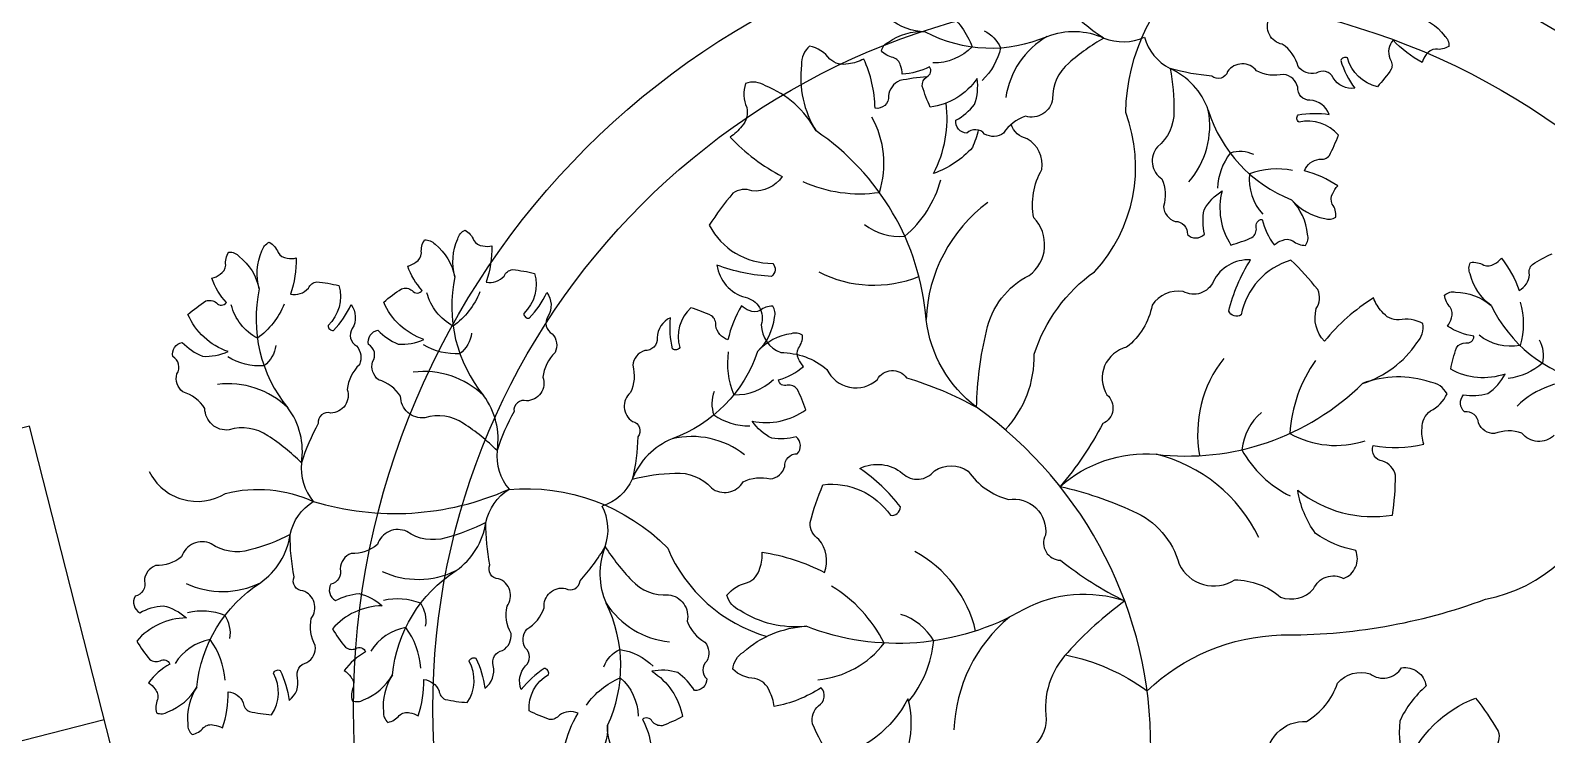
# Model space of a CAD drawing. Header units: millimetres. Extents: x 290.7 to 367.8, y 729.2 to 750.9.
# Drawn here: x 334.6621 to 335.1212, y 744.0601 to 744.2734 of the extents above; entities that cross this region are included whole.
import ezdxf

# ---------------------------------------------------------------- set-up
doc = ezdxf.new("R2010")
doc.units = ezdxf.units.MM
for name, color, linetype in [('LAYOUT', 4, 'Continuous'), ('VEGET', 64, 'Continuous'), ('VEGET-I', 62, 'Continuous')]:
    doc.layers.add(name, color=color, linetype=linetype)

# ---------------------------------------------------------------- blocks, each defined once
blk = doc.blocks.new('VEGET-06')
at = {"layer": 'VEGET'}
for points in [[(0.08381102286378628, 0.213150666835098, -0.1720458047186181), (0.09386730365916218, 0.2066219954400248, -0.2361518438993874), (0.09515524431894029, 0.2032857210300429, -0.174488138359288), (0.09101433360407096, 0.2024046575847276, 0.2548810045278096), (0.08807797377618787, 0.2007090734841288, 0.1018354407082642), (0.08674954123574263, 0.198196382328093, -0.08115707204633878), (0.0775975818906618, 0.2052690702864677, 0.2683901017028241), (0.07654864336761058, 0.1994265764378564, -0.2633611240475965), (0.07702982819524884, 0.196095483120633, -0.03433418913963283), (0.07265511354353205, 0.1905768754821402, -0.2816703646801006), (0.06323927725902223, 0.1996362331230568, 0.447648090788793), (0.06108120766838709, 0.1988489151263861, 0.08047336285184804), (0.06553319090836318, 0.190055523430857, -0.299054732626132), (0.05872266308807639, 0.1933948281256948, 0.4445358973400594), (0.05328682962898412, 0.1948415913662576, -0.3028472262875131), (0.04765349713609002, 0.1968947186149315, 0.1775881189196616), (0.04266013904933263, 0.2039861741859186, -0.5077713489282268), (0.03860533471876959, 0.212125544483694, 0.5541101838924969)], [(-0.02404575909647111, 0.2143580938234519, 0.05360560279891149), (-0.01360637215540184, 0.2058964474314511, 0.05303807838268959), (-0.02466338787243583, 0.1980092507284965, 0.2299676780149515), (-0.02978022309310724, 0.1867056040455388, -0.453009155801419), (-0.03837177072805886, 0.1812213814355896, 0.1775881189196565), (-0.04524616148478078, 0.1759331758021316, -0.3028472262875298), (-0.05123509256303205, 0.1756459981311744, 0.4445358973400413), (-0.05685532811865901, 0.1758791538055675, -0.4200628682774436), (-0.06034783724294979, 0.1799977899483629, 0.1027662192553072), (-0.05442105307255307, 0.1849416806814199, 0.1249756271620583), (-0.05362182407283367, 0.1931310802018888, -0.2129696122085104), (-0.06836995372403987, 0.1841233794471409, -0.03433418913963267), (-0.07090801610322295, 0.1906923518105286, -0.263361124047625), (-0.06945910355424623, 0.1937301756947933, 0.4961733732722903), (-0.06865001411835259, 0.1968374158727828, -0.105188829234163), (-0.07726292884264119, 0.1945021240057114, 0.1018354407082667), (-0.07778505306141792, 0.1972959987631597, 0.2548810045278109), (-0.08008524211898127, 0.199787252419549, -0.1744881383592944), (-0.0837775568805954, 0.2018585385041725, -0.2361518438993939), (-0.08155676070459439, 0.2046616764648252, -0.172045804718615), (-0.07001511671313576, 0.2079086423708238, -0.1720458047186181), (-0.08127888448652953, 0.2120171541655393, -0.2361518438993874)], [(-0.06946887493595622, 0.1937233102708005, 0.02359304653415248), (-0.0780270079049501, 0.1924889395072142, 0.2633611240475967), (-0.0815933728988032, 0.1876513159459607, -0.4961733732722993), (-0.08580727918115993, 0.1837631429333504, 0.1051888292341508), (-0.08937365072277892, 0.1992944649601593, -0.1018354407082692), (-0.0942137198386428, 0.1977667951167303, -0.2548810045278139), (-0.1000727522521103, 0.1992944649601629, 0.1744881383592873), (-0.1064412663143814, 0.2033682559900827, 0.2361518438993992), (-0.1089886745583959, 0.1975121810857754, 0.1720458047186156), (-0.1043948120071834, 0.1766006926680745, 0.1720458047186174), (-0.1203411889654058, 0.1908872941845079, 0.2361518438993921), (-0.1266928363147342, 0.1915502255507118, 0.1744881383592826)], [(-0.1266928363147342, 0.1915502255507118, 0.1744881383592826), (-0.1262789327237686, 0.1840015549038903, -0.2548810045278165), (-0.127831137522846, 0.1781489745982201, -0.1018354407082663), (-0.1315421631341716, 0.1746865573632608, 0.08115707204633889), (-0.115080135642553, 0.1622125803027981, -0.268390101702822), (-0.1246610150608065, 0.1576779055547037, 0.2633611240476109), (-0.1306272218577815, 0.1569526901070537, 0.034334189139633), (-0.1380977065260582, 0.1468366974081663, 0.2816703646800977), (-0.1180882050795438, 0.1348350607018354, -0.4476480907887908), (-0.1184381022375618, 0.1307478651355396, -0.0804733628518486), (-0.1356725583669887, 0.1343176811800086, 0.2990547326261485), (-0.1267383155090069, 0.1241371558437079, -0.4445358973400563), (-0.1217077171260179, 0.1154428800892182, 0.3028472262875256), (-0.115539787211743, 0.1066911730840197, -0.1775881189196615), (-0.1009862157689536, 0.1013939284907579, 0.5077713489282397), (-0.0850644257460953, 0.09820348040558358, -0.5541101838924329), (-0.07588603189989573, 0.09876528668007722, -0.0536056027989116), (-0.05377609429269015, 0.0894389493654355, -0.05303807838268965), (-0.0506530716048248, 0.1134902632047314, -0.229967678014949), (-0.03715182100707715, 0.1310584831368873, 0.4530091558014059), (-0.03574006379313488, 0.1492049223638281, -0.1775881189196614), (-0.03319265554912132, 0.1644816351404543, 0.3028472262875249), (-0.03777798384058251, 0.1741568870437264, -0.2706667237805238), (-0.04285935215131076, 0.1787126791025795, 0.420062868277418)], [(-0.05324252211355773, 0.1769046368638785, -0.04325406618879267), (-0.05510034680435005, 0.1713561566070503, -0.1249756271620578), (-0.0673278998278537, 0.1632085745472107, 0.1521879076464949), (-0.06339565599769248, 0.1853933896448252, 0.03433418913963278)], [(0.1283849398232517, 0.08063723080439189, -0.453009155801419), (0.1182143512431839, 0.08130843594003423, 0.1775881189196565), (0.1095433084099255, 0.08112033149656916, -0.3028472262875298), (0.1045482064928329, 0.0844367638134722, 0.4445358973400413), (0.1001583854728372, 0.08795399009019, -0.4200628682774436), (0.09978449531883005, 0.09334110339999935, 0.1027662192553072), (0.1074881297534569, 0.09381316555746899, 0.1249756271620583), (0.1129833658457668, 0.09993749505461391, -0.2129696122085104), (0.09576544782101948, 0.101417123382574, -0.03433418913963267), (0.09761206773623066, 0.1082129422030187, -0.263361124047625), (0.1005789671860065, 0.1098020391734114, 0.4961733732722903), (0.1030715150667563, 0.1118260876661967, -0.105188829234163), (0.09474911455241664, 0.1150468853672617, 0.1018354407082667), (0.09598353537941762, 0.1176070718999194, 0.2548810045278109), (0.09560618851728808, 0.1209767638482511, -0.1744881383592944), (0.09385849053392281, 0.1248327936850302, -0.2361518438993939), (0.09730823159309132, 0.1257755580810853, -0.172045804718615), (0.1085302304547282, 0.1215542934400444, -0.1720458047186181), (0.1018894311148024, 0.1315368841732711, -0.2361518438993874), (0.1020308195416906, 0.1351103317235438, -0.174488138359288), (0.1061814441072331, 0.1342762273780895, 0.2548810045278096), (0.1095495254583181, 0.1346676893730354, 0.1018354407082642), (0.1117658178098972, 0.1364471269449847, -0.08115707204633878), (0.1173606794725295, 0.1263239457361669, 0.2683901017028241), (0.1206414776237361, 0.1312708002809515, -0.2633611240475965), (0.1215213571132487, 0.1345194205435156, -0.03433418913963283), (0.1277264917361052, 0.1378495050565194, -0.2816703646801006)], [(-0.07515677379599506, -0.01720025040542961, 0.1249756271620594), (-0.0754177802094338, -0.002509163923602564, -0.2129696122085123), (-0.09973311017424003, -0.02151126336596576, -0.03433418913963757), (-0.1055819926720352, -0.01037878731658992, -0.2633611240476315), (-0.1036344848042416, -0.004692947528604385, 0.4961733732723008), (-0.1028361948146763, 0.0009848714738858177, -0.1051888292341653), (-0.1176360053018204, -0.004923307553357681, 0.1018354407082685), (-0.1191349297702278, -7.42592307627632e-05, 0.2548810045278082), (-0.1237259445920094, 0.003873476687302535, -0.1744881383592801), (-0.1307003736630028, 0.006790852880129705, -0.2361518438994192), (-0.1273355055216658, 0.01221861157391313, -0.1720458047186142), (-0.1075272818848507, 0.02034438521935744, -0.1720458047186181), (-0.1283503966142163, 0.02532352309159247, -0.2361518438993757), (-0.1325108217511239, 0.03016849623153117, -0.1744881383592802), (-0.126068722427557, 0.0341248962393772, 0.2548810045278265), (-0.1221402567435375, 0.03873241111641068, 0.1018354407082649), (-0.1214057822955441, 0.04375442181752476, -0.08115707204633917), (-0.1017794957082492, 0.0373195692447652, 0.2683901017028146), (-0.1035045394974494, 0.0477780944478452, -0.263361124047613), (-0.1063042393865654, 0.05309629353406553, -0.034334189139631), (-0.1022390936418578, 0.06499654729342641, -0.2816703646801013), (-0.08098193881880089, 0.05537611068184667, 0.4476480907887236), (-0.07782061494471382, 0.05799023137176551, 0.08047336285184782), (-0.09056558167634332, 0.07012843089550724, -0.2990547326261498), (-0.07710978998633422, 0.06857747584665752, 0.4445358973400735), (-0.06709794867488128, 0.069390116320867, -0.302847226287535), (-0.05639151723554381, 0.06930033454642448, 0.1775881189196651), (-0.04375222374644139, 0.06034960820061741, -0.5077713489282355), (-0.03206634360745308, 0.04907474403764844, 0.5541101838924959), (-0.02730390887559064, 0.04120850253927255, 0.05360560279891149), (-0.007050810589141143, 0.02833830757181399, 0.05303807838268965), (-0.02504813489248559, 0.01208053140083987, 0.2299676780149539), (-0.03180777200365092, -0.00902002369643462, -0.4530091558014004), (-0.04592417182248276, -0.02050973958513591, 0.1775881189196833)], [(-0.1663985836577506, -0.02231055300502494, -0.172045804718615), (-0.1702008392702039, -0.01093974890514371, -0.1720458047186181), (-0.1737588868773834, -0.02238931792958088, -0.2361518438993874)], [(-0.1837985463534242, -0.01782218142698611, -0.08115707204633878), (-0.1794717012997431, -0.007095593586857518, 0.2683901017028241), (-0.1853797741946437, -0.007669772186913448, -0.2633611240475965), (-0.1884556877246677, -0.009035963052866691, -0.03433418913963283), (-0.1949535855862807, -0.00632109990132701, -0.2816703646801006), (-0.1887859976598696, 0.005198049067792532, 0.447648090788793), (-0.1901288638637606, 0.007061874259259859, 0.08047336285184804), (-0.1973860935966227, 0.0003928031931739184, -0.299054732626132), (-0.1960180945854519, 0.00785355541673205, 0.4445358973400594), (-0.1960991039934221, 0.01347804177061818, -0.3028472262875131), (-0.1956499951252919, 0.01945701055288307, 0.1775881189196616), (-0.1901777321008593, 0.02618580721271169, -0.5077713489282268), (-0.183442362344854, 0.03229527374043251, 0.5541101838924969), (-0.1788695720257856, 0.03466321521058724, 0.05360560279891149), (-0.1709235656854107, 0.04550024628959548, 0.05303807838268959), (-0.1625100033661768, 0.03483828411098511, 0.2299676780149515), (-0.1509717569286799, 0.03027502867694931, -0.453009155801419), (-0.1450777800844394, 0.02195923494702257, 0.1775881189196565), (-0.1394627728060094, 0.01534908666116763, -0.3028472262875298), (-0.1388858157822872, 0.009381098133402155, 0.4445358973400413), (-0.138846441619898, 0.003756166227629976, -0.4200628682774436), (-0.1427910579121345, 6.824188363729888e-05, 0.1027662192553072), (-0.1480162504493805, 0.005748575424160407, 0.1249756271620583), (-0.1562347518900555, 0.006150154270044617, -0.2129696122085104), (-0.1465231956261528, -0.00814430885484807, -0.03433418913963267), (-0.1529615068445835, -0.01099760645695724, -0.263361124047625), (-0.1560659526894028, -0.009697553564585348, 0.4961733732722903), (-0.159208738946333, -0.009039935299758994, -0.105188829234163), (-0.156458960906428, -0.01752961190629243, 0.1018354407082667)], [(0.0452095349652053, -0.08366987342816756, -0.08379440785387525), (0.04471479866049943, -0.08035951947462294, 0.5541101838924969), (0.03906269151126285, -0.07310609099840804, 0.05360560279891149), (0.01743996615818322, -0.06269995545218698, 0.05303807838268959), (0.03340641289229307, -0.04444368127611042, 0.2299676780149515), (0.03764477073703087, -0.02269598158010488, -0.453009155801419), (0.05031626356463281, -0.009630011100716374, 0.1775881189196565), (0.06008466339196428, 0.002388541509086295, -0.3028472262875298), (0.07037298082237076, 0.005352704018708465, 0.4445358973400413), (0.08023482200409315, 0.007260959633796027, -0.4200628682774436), (0.08799880519781578, 0.001541889975105626, 0.1027662192553072), (0.07973526525181374, -0.009488319527180877, 0.1249756271620583), (0.08171741236907426, -0.0240474142507523, -0.2129696122085104), (0.1036364160969034, -0.002324791708934626, -0.03433418913963267), (0.1107505311629522, -0.01269449837257408, -0.263361124047625), (0.1094832869802369, -0.0185695007701181, 0.4961733732722903), (0.1093563893981182, -0.02430175970845383, -0.105188829234163), (0.1233611684807299, -0.01669865950389315, 0.1018354407082667), (0.1254184359496522, -0.02133845419311875, 0.2548810045278109), (0.130440751469675, -0.02472052202063857, -0.1744881383592944)]]:
    blk.add_lwpolyline(points, format="xyb", dxfattribs=at)
for points in [[(0.04762831005716173, 0.181665585888199, -0.08047336285184804), (0.05748322653229021, 0.1818221539191152, 0.299054732626132), (0.05135591001550655, 0.1862931982422049, -0.4445358973400594), (0.04754362132818013, 0.1904293636443253, 0.3028472262875131), (0.04310277345769187, 0.1944578418515315, -0.1775881189196616), (0.03450169516993817, 0.1955731083604162, 0.5077713489282268), (0.02541052222149531, 0.1953697332760536, -0.5541101838924969), (0.02046334999332799, 0.1939403820060335, -0.05360560279891149), (0.007240142012111761, 0.1963335034100089, -0.05303807838268959), (0.008474440257046467, 0.1828078989414328, -0.2299676780149515), (0.003244424387630396, 0.1715561717400513, 0.453009155801419), (0.004691859829504708, 0.1614667555507596, -0.1775881189196565), (0.005167767726243611, 0.1528067394554133, 0.3028472262875298), (0.008856675761593102, 0.148080036166494, -0.4445358973400413), (0.01269947632924495, 0.1439722030313142, 0.4200628682774436), (0.01809940516418074, 0.1440116014783053, -0.1027662192553072), (0.01798064336390848, 0.1517287720619889, -0.1249756271620583), (0.02366655368127546, 0.1576764989691952, 0.2129696122085104), (0.02645926560749245, 0.1406222689603958, 0.03433418913963267), (0.03309386896403588, 0.1429834544365711, 0.263361124047625), (0.03445129647698675, 0.1460632453504944, -0.4961733732722903), (0.03627869523173288, 0.1487033553917883, 0.105188829234163), (0.04012683574892684, 0.140651790158107, -0.1018354407082667), (0.04258506585650057, 0.1420784837476168, -0.2548810045278109), (0.04597375195938014, 0.1419600735404423, 0.1744881383592944), (0.04995220202811179, 0.1405125413667792, 0.2361518438993939), (0.05062824730665483, 0.1440243045796326, 0.172045804718615), (0.0455607113021177, 0.1548904176134203, 0.1720458047186181), (0.05602215546938538, 0.1490328994055581, 0.2361518438993874), (0.05957430906244543, 0.1494472940642089, 0.174488138359288), (0.05842506676879555, 0.1535219298140253, -0.2548810045278096), (0.05855767396390288, 0.1569100900541587, -0.1018354407082642), (0.06016231644962744, 0.1592560381254371, 0.08115707204633878), (0.04964072339913628, 0.1640599276423158, -0.2683901017028241), (0.05432204728660839, 0.1677096143489791, 0.2633611240475965), (0.05749382052610397, 0.1688354811455497, 0.03433418913963283), (0.06033935972204763, 0.1752772251047503, 0.2816703646801006), (0.04793687715183559, 0.1793892027187853, -0.447648090788793)], [(-0.1948906315785663, 0.1175444566607284, 0.08047336285184804), (-0.1893128790963869, 0.1256704993339861, -0.299054732626132), (-0.1889737951299262, 0.1180929491296272, 0.4445358973400594), (-0.1876341572343136, 0.1126297285064188, -0.3028472262875131), (-0.1867316946353501, 0.106702222476712, 0.1775881189196616), (-0.1905565095800901, 0.09891806178101792, -0.5077713489282268), (-0.195751111643391, 0.09145435650766931, 0.5541101838924969), (-0.1996767953378384, 0.08812170506483863, 0.05360560279891149), (-0.2049915799898185, 0.0757793664099582, 0.05303807838268959), (-0.2155808747168777, 0.08428420653669111, 0.2299676780149515), (-0.2278483669883018, 0.08614513758838704, -0.453009155801419), (-0.2354563065346253, 0.09292825223128443, 0.1775881189196565), (-0.2424100659314545, 0.09811164854536614, -0.3028472262875298), (-0.2443100263087308, 0.1037984681345145, 0.4445358973400413), (-0.2456091881829741, 0.1092714552251017, -0.4200628682774436), (-0.2425915604328361, 0.113749703367132, 0.1027662192553072), (-0.236226108964706, 0.1093850895480468, 0.1249756271620583), (-0.2281267059142849, 0.1108358485654879, -0.2129696122085104), (-0.240795168685473, 0.1225898288322265, -0.03433418913963267), (-0.2351602191579998, 0.1268136307184893, -0.263361124047625), (-0.2318433642077009, 0.1262424960889419, 0.4961733732722903), (-0.2286331416425957, 0.1263060438778503, -0.105188829234163), (-0.2332158572402454, 0.1339633675554381, 0.1018354407082667), (-0.230668143901263, 0.1352233304923924, 0.2548810045278109), (-0.2288937344623072, 0.1381127397095092, -0.1744881383592944), (-0.2279009572090027, 0.1422282964966897, -0.2361518438993939), (-0.2246007506225487, 0.1408505611924635, -0.172045804718615), (-0.218346551652119, 0.1306213222736279, -0.1720458047186181), (-0.2174453757410664, 0.142577083043971, -0.2361518438993874), (-0.2151365976939319, 0.1453082113842115, -0.174488138359288), (-0.212376244260251, 0.1420982482591331, 0.2548810045278096), (-0.2094794259262107, 0.1403359605355829, 0.1018354407082642), (-0.2066374708422831, 0.1403764717818357, -0.08115707204633878), (-0.2084499343350572, 0.128952976217958, 0.2683901017028241), (-0.2028208831358773, 0.1308367991908579, -0.2633611240475965), (-0.2001294546079446, 0.1328576737553533, -0.03433418913963283), (-0.1931883698674213, 0.1316683457196781, -0.2816703646801006), (-0.1966170937396203, 0.1190598649860233, 0.447648090788793)], [(-0.2566251595629971, 0.1137099482242876, 0.08047336285184804), (-0.2510474070808177, 0.1218359908975453, -0.299054732626132), (-0.2507083231143579, 0.1142584406931864, 0.4445358973400594), (-0.2493686852187453, 0.1087952200699771, -0.3028472262875131), (-0.2484662226197791, 0.1028677140402694, 0.1775881189196616), (-0.25229103756452, 0.0950835533445753, -0.5077713489282268), (-0.25748563962782, 0.0876198480712258, 0.5541101838924969), (-0.2614113233222675, 0.08428719662839601, 0.05360560279891149), (-0.2667261079742484, 0.07194485797351735, 0.05303807838268959), (-0.2773154027013094, 0.08044969810024938, 0.2299676780149515), (-0.2895828949727326, 0.0823106291519462, -0.453009155801419), (-0.2971908345190544, 0.08909374379484092, 0.1775881189196565), (-0.3041445939158853, 0.0942771401089244, -0.3028472262875298), (-0.3060445542931625, 0.09996395969807281, 0.4445358973400413), (-0.307343716167404, 0.10543694678866, -0.4200628682774436), (-0.3043260884172669, 0.1099151949306902, 0.1027662192553072), (-0.2979606369491359, 0.1055505811116051, 0.1249756271620583), (-0.2898612338987148, 0.1070013401290462, -0.2129696122085104), (-0.3025296966699038, 0.1187553203957847, -0.03433418913963267), (-0.2968947471424297, 0.1229791222820475, -0.263361124047625), (-0.2935778921921308, 0.1224079876524993, 0.4961733732722903), (-0.2903676696270274, 0.1224715354414094, -0.105188829234163), (-0.2949503852246744, 0.1301288591189964, 0.1018354407082667), (-0.2924026718856938, 0.1313888220559507, 0.2548810045278109), (-0.2906282624467371, 0.1342782312730666, -0.1744881383592944), (-0.2896354851934326, 0.138393788060247, -0.2361518438993939), (-0.2863352786069786, 0.1370160527560218, -0.172045804718615), (-0.2800810796365489, 0.1267868138371862, -0.1720458047186181), (-0.2791799037254972, 0.1387425746075293, -0.2361518438993874), (-0.2768711256783618, 0.1414737029477697, -0.174488138359288), (-0.2741107722446801, 0.1382637398226905, 0.2548810045278096), (-0.2712139539106397, 0.1365014520991394, 0.1018354407082642), (-0.268371998826713, 0.1365419633453921, -0.08115707204633878), (-0.2701844623194871, 0.1251184677815154, 0.2683901017028241), (-0.2645554111203072, 0.1270022907544144, -0.2633611240475965), (-0.2618639825923736, 0.1290231653189098, -0.03433418913963283), (-0.2549228978518512, 0.1278338372832355, -0.2816703646801006), (-0.2583516217240494, 0.1152253565495807, 0.447648090788793)], [(0.02575976288800508, 0.1197368590347923, -0.08047336285184804), (0.03264178586821931, 0.1359358659292997, 0.299054732626132), (0.02090615249844685, 0.1291728265993273, -0.4445358973400594), (0.01139381832410447, 0.1259459318781317, 0.3028472262875131), (0.001602011747322329, 0.1216150822045527, -0.1775881189196616), (-0.006447840931370408, 0.1083837892264441, 0.5077713489282268), (-0.0127003100759584, 0.09339749595184976, -0.5541101838924969), (-0.01395033082311237, 0.0842872825615002, -0.05360560279891149), (-0.0274336030247806, 0.06443706141823036, -0.05303807838268959), (-0.004462581245113562, 0.05665560098311229, -0.2299676780149515), (0.01011503996646912, 0.03996970636821917, 0.453009155801419), (0.02763173842056332, 0.03502485143439582, -0.1775881189196565), (0.04211166553005974, 0.0295294940370221, 0.3028472262875298), (0.05249854013308219, 0.03212729520596014, -0.4445358973400413), (0.0619867279016173, 0.0354245127988797, 0.4200628682774436), (0.06583340439634178, 0.04426703917646613, -0.1027662192553072), (0.05315109820534847, 0.04966247463446205, -0.1249756271620583), (0.04756107861383452, 0.06325099285135671, 0.2129696122085104), (0.07742037759774334, 0.05545757776524507, 0.03433418913963267), (0.07837156810067292, 0.06799698309763791, 0.263361124047625), (0.07432774202726122, 0.07244322102174472, -0.4961733732722903), (0.07134196574755425, 0.07733811995226603, 0.105188829234163), (0.0872711468004077, 0.07778774297077007, -0.1018354407082667), (0.08672284962860566, 0.08283347526730012, -0.2548810045278109), (0.08937043353851237, 0.08827887106674392, 0.1744881383592944), (0.09461461226601031, 0.09372426675400636, 0.2361518438993939), (0.0893722008856015, 0.09737118668253242, 0.172045804718615), (0.06796582972722298, 0.09696969594435778, 0.1720458047186181), (0.08510358505476745, 0.1098029053370349, 0.2361518438993874), (0.08699989633582383, 0.1159010120573107, 0.174488138359288), (0.07951674713773382, 0.1169762900659759, -0.2548810045278096), (0.07408249206782358, 0.1196466660334679, -0.1018354407082642), (0.07141552458416811, 0.1239649213105425, 0.08115707204633878), (0.05595398262669615, 0.1102704270468937, -0.2683901017028241), (0.05338733341054791, 0.1205548248075488, 0.2633611240475965), (0.05384685336497697, 0.1265473536895207, 0.03433418913963283), (0.04539329438315853, 0.1358574981569181, 0.2816703646801006), (0.02969885605954303, 0.1185918085536883, -0.447648090788793)], [(-0.1496874890384223, 0.1078368327011505, -0.08047336285184804), (-0.1503212662770004, 0.117672594933528, 0.299054732626132), (-0.15449024137056, 0.1113358850849444, -0.4445358973400594), (-0.1584368755435204, 0.1073277074474062, 0.3028472262875131), (-0.1622455002095649, 0.1026969251562662, -0.1775881189196616), (-0.1629428029427569, 0.09405191873659557, 0.5077713489282268), (-0.1622992709561144, 0.08498127082227214, -0.5541101838924969), (-0.1606319462592749, 0.08010914741829467, -0.05360560279891149), (-0.1623816979262438, 0.06678553572804447, -0.05303807838268959), (-0.1489317646528114, 0.06867359381454818, -0.2299676780149515), (-0.1374398940327168, 0.06399477551719723, 0.453009155801419), (-0.1274324397413737, 0.06592926434006863, -0.1775881189196565), (-0.1188056445647963, 0.06682412303239449, 0.3028472262875298), (-0.1142631889815293, 0.07073767177347179, -0.4445358973400413), (-0.1103463318732754, 0.07477495299512871, 0.4200628682774436), (-0.1106472680521859, 0.08016663372345612, -0.1027662192553072), (-0.1183496255388548, 0.07967417526791198, -0.1249756271620583), (-0.1245658072985929, 0.08506528979365946, 0.2129696122085104), (-0.107666883979709, 0.08868086606284642, 0.03433418913963267), (-0.1103466916380702, 0.09519329951477218, 0.263361124047625), (-0.1134886235140513, 0.09639994180355593, -0.4961733732722903), (-0.1162141571085131, 0.09809730265630279, 0.105188829234163), (-0.1083584565552753, 0.1023309602912699, -0.1018354407082667), (-0.1099025570655874, 0.1047171923575592, -0.2548810045278109), (-0.1099484410026896, 0.1081076361552542, 0.1744881383592944), (-0.1086953327890239, 0.1121515370130934, 0.2361518438993939), (-0.1122357222266546, 0.1126566713632373, 0.172045804718615), (-0.1228435961776899, 0.1070687071669294, 0.1720458047186181), (-0.1174997292515414, 0.1178016200938048, 0.2361518438993874), (-0.1180857112483569, 0.1213295292736465, 0.174488138359288), (-0.122099891611124, 0.1199842522172876, -0.2548810045278096), (-0.1254904978955951, 0.1199525740746346, -0.1018354407082642), (-0.1279114240833863, 0.1214416900047759, 0.08115707204633878), (-0.1321999855483487, 0.110699738814616, -0.2683901017028241), (-0.1360721607326267, 0.1151987682364446, 0.2633611240475965), (-0.1373503531633125, 0.1183122784157353, 0.03433418913963283), (-0.1439223784037793, 0.1208424252079539, 0.2816703646801006), (-0.1474287260056206, 0.1082553103559416, -0.447648090788793)], [(-0.2117150169707251, 0.01026893707259457, -0.08047336285184804), (-0.2088927474035476, 0.0008254903093511956, 0.299054732626132), (-0.2062501763116691, 0.00793541738775616, -0.4445358973400594), (-0.2033023645814991, 0.01272622267212142, 0.3028472262875131), (-0.2006286034006886, 0.01809285733667121, -0.1775881189196616), (-0.2018867609937223, 0.02667419794108294, 0.5077713489282268), (-0.2045470420350259, 0.03536981130557493, -0.5541101838924969), (-0.207263996461907, 0.03974425032681239, -0.05360560279891149), (-0.208545160345821, 0.0531210540732685, -0.05303807838268959), (-0.2212296817133517, 0.04826632585487189, -0.2299676780149515), (-0.2334778807577731, 0.05025027423546735, 0.453009155801419), (-0.2427971055947369, 0.04612190448007425, -0.1775881189196565), (-0.2510038263593923, 0.04331617794513942, 0.3028472262875298), (-0.2545535099799068, 0.03848404459960886, -0.4445358973400413), (-0.2574657789187462, 0.03367155055835536, 0.4200628682774436), (-0.2559639917832532, 0.02848450717511053, -0.1027662192553072), (-0.2485679923189412, 0.03069086573771518, -0.1249756271620583), (-0.2413015925513191, 0.02683023548904551, 0.2129696122085104), (-0.2569601374799548, 0.01951887639420313, 0.03433418913963267), (-0.2528887973170386, 0.01377280401131653, 0.263361124047625), (-0.2495563474608327, 0.01330110550349772, -0.4961733732722903), (-0.2465197099835157, 0.01225784136133345, 0.105188829234163), (-0.2532265870004489, 0.006371102974757292, -0.1018354407082667), (-0.2511869168049357, 0.004391685041711391, -0.2548810045278109), (-0.2503822558263442, 0.001097791420090921, 0.1744881383592944), (-0.2506970678897762, -0.00312409295870264, 0.2361518438993939), (-0.2471335368741139, -0.002822821018084731, 0.172045804718615), (-0.2380480705134254, 0.005000645900686607, 0.1720458047186181), (-0.2408502613025298, -0.006656972226604552, 0.2361518438993874), (-0.2394884324714504, -0.009963774355044919, 0.174488138359288), (-0.2358779224532528, -0.007752975460600275, -0.2548810045278096), (-0.232580686348669, -0.006962122407471405, -0.1018354407082642), (-0.2298875825803401, -0.007870715800109451, 0.08115707204633878), (-0.2281158721866969, 0.003559171211214185, -0.2683901017028241), (-0.2233337933728645, 4.253523140373972e-05, 0.2633611240475965), (-0.2213902512047179, -0.00270525758593898, 0.03433418913963283), (-0.2144183280568619, -0.003697954000734249, 0.2816703646801006), (-0.2138225097296615, 0.009354820965673305, -0.447648090788793)], [(-0.2734495449551551, 0.006434428636152845, -0.08047336285184804), (-0.2706272753879775, -0.003009018127092311, 0.299054732626132), (-0.267984704296099, 0.004100908951313542, -0.4445358973400594), (-0.265036892565929, 0.008891714235678805, 0.3028472262875131), (-0.2623631313851185, 0.0142583489002277, -0.1775881189196616), (-0.2636212889781531, 0.02283968950464121, 0.5077713489282268), (-0.2662815700194576, 0.03153530286913231, -0.5541101838924969), (-0.2689985244463369, 0.03590974189036888, -0.05360560279891149), (-0.2702796883302527, 0.04928654563682588, -0.05303807838268959), (-0.2829642096977816, 0.04443181741842839, -0.2299676780149515), (-0.2952124087422039, 0.04641576579902562, 0.453009155801419), (-0.3045316335791668, 0.04228739604363341, -0.1775881189196565), (-0.3127383543438214, 0.03948166950869769, 0.3028472262875298), (-0.3162880379643367, 0.03464953616316624, -0.4445358973400413), (-0.3192003069031761, 0.02983704212191363, 0.4200628682774436), (-0.3176985197676849, 0.02464999873866969, -0.1027662192553072), (-0.310302520303372, 0.02685635730127345, -0.1249756271620583), (-0.3030361205357499, 0.02299572705260378, 0.2129696122085104), (-0.3186946654643856, 0.01568436795776229, 0.03433418913963267), (-0.3146233253014685, 0.0099382955748748, 0.263361124047625), (-0.3112908754452626, 0.009466597067056881, -0.4961733732722903), (-0.3082542379679456, 0.008423332924890836, 0.105188829234163), (-0.3149611149848797, 0.00253659453831645, -0.1018354407082667), (-0.3129214447893656, 0.0005571766052678839, -0.2548810045278109), (-0.3121167838107759, -0.002736717016349921, 0.1744881383592944), (-0.3124315958742079, -0.00695860139514437, 0.2361518438993939), (-0.3088680648585438, -0.006657329454528238, 0.172045804718615), (-0.299782598497857, 0.001166137464244876, 0.1720458047186181), (-0.3025847892869606, -0.01049148066304628, 0.2361518438993874), (-0.3012229604558812, -0.01379828279148487, 0.174488138359288), (-0.2976124504376818, -0.01158748389704289, -0.2548810045278096), (-0.294315214333098, -0.01079663084391491, -0.1018354407082642), (-0.2916221105647701, -0.01170522423655029, 0.08115707204633878), (-0.2898504001711268, -0.0002753372252284336, -0.2683901017028241), (-0.2850683213572935, -0.003791973205039767, 0.2633611240475965), (-0.2831247791891487, -0.006539766022380711, 0.03433418913963283), (-0.2761528560412918, -0.007532462437177756, 0.2816703646801006), (-0.2755570377140932, 0.005520312529231575, -0.447648090788793)]]:
    blk.add_lwpolyline(points, format="xyb", close=True, dxfattribs=at)
at = {"layer": 'VEGET-I'}
for points in [[(-0.04471271727952697, 0.08234172813500606, 0.1954096761169075), (-0.03559219857866136, 0.1061941125347339, -0.1631901514612794), (-0.0165591184656293, 0.1321921297659188, 0.2835782542006574), (-0.006710596818860992, 0.1823943984672063, -0.2251438523393833), (0.0170022669471841, 0.230417237323457, 0.1802530025354734), (0.06422513533565333, 0.2700388513070671, 0.2002582601934849), (0.07784995985428367, 0.2953395171428026, -0.4574430062941838), (0.1007667154411704, 0.3127474612658636)], [(-0.06325025122629757, 0.2142066141716255, -0.1413864367129372), (-0.05517999308813071, 0.2031561309952119, -0.210122964771746), (-0.06753530496873417, 0.1980795660229866, -0.210122964771746)], [(-0.07001511671313576, 0.2079086423708238, 0.2279428046577942), (-0.0314781656586538, 0.2064527882916734, -0.2043996860364329), (-0.01360637215540184, 0.2058964474314511, 0.2049975904848279), (-0.000857408743060617, 0.206184844053193, 0.2049975904848279)], [(-0.05142731239511544, 0.2081716697972764, -0.1876286218963192), (-0.04622025935170537, 0.2028589954816553, -0.1520058651265381), (-0.05202587560931438, 0.1925626287026638)], [(-0.05377609429269015, 0.0894389493654355, -0.2043996860364353), (-0.06968558540850811, 0.1171223950171019, 0.2279428046577944), (-0.1043948120071834, 0.1766006926680745, 0.2279428046577944)], [(0.03363525787826838, 0.1691508248105409, 0.1876286218963192), (0.02621189805873492, 0.1696321134666379, 0.1520058651265381), (0.02219465289634748, 0.1585153652782783)], [(0.04592161027703945, 0.1641260879079134, 0.1413864367129372), (0.032281546313075, 0.1630348043023151, 0.210122964771746), (0.0364930724789847, 0.1503585157706482, 0.210122964771746)], [(-0.0891736951944253, 0.1471001709520303, 0.1876286218963192), (-0.07642524102829373, 0.1433669300183711, 0.152005865126538), (-0.06509002425205246, 0.1611728191490558)], [(-0.2104505287947989, 0.1258170869655544, -0.1413864367129372), (-0.2188994549649026, 0.1150533565982039, -0.210122964771746), (-0.2271353189217313, 0.1255698098248779, -0.210122964771746)], [(-0.2721850567792279, 0.1219825785291109, -0.1413864367129372), (-0.2806339829493334, 0.1112188481617631, -0.210122964771746), (-0.2888698469061612, 0.1217353013884361, -0.210122964771746)], [(0.1177112120389552, 0.1226207975463733, -0.1413864367129372), (0.1176667908704596, 0.1089372208352692, -0.210122964771746), (0.1047054203075932, 0.1121664803039808, -0.210122964771746)], [(0.1085302304547282, 0.1215542934400444, 0.2279428046577942), (0.1387150737317393, 0.09755239051511833, -0.2043996860364329), (0.1527839053627886, 0.08651706112661373, 0.2049975904848279), (0.163225946877354, 0.07919701947995872, 0.2049975904848279)], [(-0.2130544149711318, 0.1128008581342801, -0.1876286218963192), (-0.2167565742647701, 0.1063485774254698, -0.1520058651265381), (-0.2282412263939184, 0.1091455605234888)], [(0.1236613034258145, 0.1107549284802065, -0.1876286218963192), (0.124709176173627, 0.1033901560814741, -0.1520058651265381), (0.1139323948093276, 0.09853409467286145)], [(-0.2747889429555626, 0.1089663496978384, -0.1876286218963192), (-0.2784911022492, 0.1025140689890272, -0.1520058651265381), (-0.2899757543783474, 0.1053110520870453)], [(-0.1228435961776899, 0.1070687071669294, -0.2279428046577942), (-0.1497991040964415, 0.07948942689137795, 0.2043996860364329), (-0.1623816979262438, 0.06678553572804447, -0.2049975904848279), (-0.1718292105081352, 0.05822027176739031, -0.2049975904848279)], [(-0.13208590642712, 0.1069817870196355, 0.1413864367129372), (-0.1303351504192465, 0.09341060069530194, 0.210122964771746), (-0.1178777592027584, 0.0982312487496193, 0.210122964771746)], [(0, 8.881784197001252e-16, -0.1841083703680773), (0.04228913561414682, 0.01762278390732508, 0.09065442908466861), (0.1067431531566427, 0.02888638969545454, 0.2835782542006574), (0.1444170503668181, 0.06349763975060885, -0.2251438523393833), (0.1919696720292476, 0.08813990289403506, 0.1802530025354734), (0.2534862987824678, 0.09208657572137025, -0.3316125768266109), (0.2762331525815815, 0.09569718735304278, 0.4605227219911265), (0.3003478073476096, 0.1046845475750091, 0.4605227219911265)], [(0.05315236625211917, 0.1042478514899372, 0.1413864367129372), (0.04505457218620457, 0.08119358472398552, 0.210122964771746), (0.06879560934916995, 0.07888681174639256, 0.210122964771746)], [(-0.0274336030247806, 0.06443706141823036, -0.2043996860364329), (0.002833345773792573, 0.074605487114356, 0.2279428046577942), (0.06796582972722298, 0.09696969594435778, 0.2279428046577942)], [(-0.1365095673217649, 0.09446645000872866, 0.1876286218963192), (-0.1366306876737484, 0.08702849063528006, 0.1520058651265381), (-0.1253323867810119, 0.0835544805726407)], [(0.03605219287190842, 0.08783279487160289, 0.1876286218963192), (0.02989012688630321, 0.07606465507451698, 0.1520058651265381), (0.04512579812785589, 0.06145605661614351)], [(-0.31478054378577, 0.06922531344179728, 0.442149186598303), (-0.2906658620400275, 0.06228053061143779, -0.1709273865300307), (-0.2629924005190594, 0.05975147167849215, 0.1802530025354734), (-0.2014638861613651, 0.06350826744564486, -0.2251438523393833), (-0.1512090832931001, 0.04498941898058373, 0.2256520569911392), (-0.1199326832524967, 0.01718038226101282, 0.09065442908466861)], [(-0.2380480705134254, 0.005000645900686607, -0.2279428046577942), (-0.217960116546287, 0.03792009627716375, 0.2043996860364329), (-0.208545160345821, 0.0531210540732685, -0.2049975904848279), (-0.2012578725346295, 0.06358598011493388, -0.2049975904848279)], [(-0.299782598497857, 0.001166137464244876, -0.2279428046577942), (-0.2796946445307178, 0.03408558784072202, 0.2043996860364329), (-0.2702796883302527, 0.04928654563682588, -0.2049975904848279), (-0.2629924005190594, 0.05975147167849215, -0.2049975904848279)], [(-0.2275545216232864, 0.02034538716544443, 0.1876286218963192), (-0.2291036501187156, 0.02762124523754661, 0.1520058651265381), (-0.2408931551523912, 0.02847442753875917)], [(-0.007050810589141143, 0.02833830757181399, 0.2043996860364367), (-0.0388677937755979, 0.02566162088380164, -0.2279428046577933), (-0.1075272818848507, 0.02034438521935744)], [(-0.1038081554063721, 0.003513846723878444, 0.2101229647717458), (-0.08293161308986097, 0.01505195870332887, 0.1413864367129372), (-0.09951278448759915, 0.03300016863993349)], [(-0.2892890496077154, 0.01651087872900092, 0.1876286218963192), (-0.2908381781031455, 0.02378673680110399, 0.1520058651265381), (-0.3026276831368202, 0.02463991910231655)], [(-0.07520371082890076, -0.003340420097678987, 0.1487400713347152), (-0.06730584194266687, 0.01576565175119438, 0.1876286218963192), (-0.07763173955420122, 0.02412244599365465, 0.1876286218963192)], [(-0.2290604018579439, 0.007156954319715858, 0.1413864367129372), (-0.2338084995094434, 0.01999041891586728, 0.210122964771746), (-0.2448684130781222, 0.01250018824935495, 0.210122964771746)], [(-0.2907949298423746, 0.003322445883275016, 0.1413864367129372), (-0.2955430274938733, 0.01615591047942555, 0.210122964771746), (-0.306602941062553, 0.008665679812913218, 0.210122964771746)], [(-0.1713639904973352, 0.007613491566938357, -0.1876286218963192), (-0.1663097939808971, 0.01307178867812464, -0.1520058651265381), (-0.1557442788804018, 0.007771766070689523)], [(-0.02576038626177368, 0.01130252201182014, -0.1106796973527163), (0, 8.881784197001252e-16, -0.1841083703680773)], [(-0.1768191216059325, -0.004487912516697001, -0.1413864367129372), (-0.1661725521821973, 0.004108179871968431, -0.210122964771746), (-0.160503429673069, -0.007986707211451005, -0.210122964771746)]]:
    blk.add_lwpolyline(points, format="xyb", dxfattribs=at)
for centre, radius, start, end in [((-0.01782694842628274, 0.1830795877771969), 0.02706773419064479, 120.2872463401995, 171.4197554048698), ((0.01470046262247138, 0.2107193570999426), 0.01620522045507504, 196.2493451491124, 242.5893200991919), ((-0.002170793282370909, 0.1755848496524672), 0.0227831590405553, 19.39399772205811, 65.6024539074393), ((-0.007301071986788088, 0.1782510410782789), 0.02706773419064479, 319.2954544648265, 10.42796352949568), ((0.06182420776708231, 0.1963053570574234), 0.04449380323614033, 197.1971732400644, 248.560244010943), ((-0.112617452080654, 0.1663711050999215), 0.02963262972257164, 342.0327875484153, 29.49889450505928), ((-0.0906064622169378, 0.2008651739534821), 0.04406990546715955, 245.8667065243228, 278.0567283438675), ((-0.02138547488821541, 0.1152799202018064), 0.04833523962615141, 126.6829230409558, 177.8154321056261), ((-0.174843850780193, 0.1212825031157188), 0.04449380323614033, 167.8840744680207, 219.2471452388993), ((-0.08616167085981274, 0.1661446274919438), 0.03819184389933927, 242.9499850424445, 291.8166944333465), ((-0.2365783787646247, 0.1174479946792779), 0.04449380323614033, 167.8840744680207, 219.2471452388993), ((-0.2280981967524012, 0.07365648856906759), 0.02706773419064479, 46.01635494946797, 97.14886401413727), ((0.05413546180879436, 0.08114257813003967), 0.03819184389933927, 141.6344804195963, 190.5011898104983), ((-0.289832724736832, 0.06982198013262586), 0.02706773419064479, 46.01635494946797, 97.14886401413727), ((0.1358670667860187, 0.07063490380754356), 0.02706773419064479, 83.96028596669133, 135.0927950313617), ((-0.2274843180621451, 0.0794055310334878), 0.0227831590405553, 350.8418645715244, 37.05032075690554), ((-0.2892188460465759, 0.07557102259704696), 0.0227831590405553, 350.8418645715244, 37.05032075690554), ((-0.1300599812104579, -0.01731371884152466), 0.1312073304834304, 359.5821735404675, 54.45095799120632), ((-0.1436160573650005, 0.05313734599949793), 0.02706773419064479, 52.07207001193182, 103.2045790766021), ((-0.2506139998827583, 0.07021016986157314), 0.01620522045507504, 173.8549983797719, 220.1949733298513), ((-0.1888794718983284, 0.07404467829801575), 0.01620522045507504, 173.8549983797719, 220.1949733298513), ((-0.008450351313672222, 0.02760576828800776), 0.04833523962615141, 25.3674184181076, 76.4999274827779), ((-0.1862369029744428, 0.05080221489285375), 0.01620522045507504, 340.9025053176099, 27.24248026768929), ((-0.149815906941873, 0.03692475340384505), 0.0227831590405553, 157.8893715093626, 204.0978276947421), ((-0.091306036662818, 0.0102826307893098), 0.03819184389933927, 12.87783339992826, 61.74454279083026), ((-0.2916270078215017, 0.05838128582435953), 0.02706773419064479, 245.0245630740938, 296.1570721387642), ((-0.229892479837071, 0.06221579426080037), 0.02706773419064479, 245.0245630740938, 296.1570721387642), ((-0.1479290395678285, 0.04238992200296821), 0.02706773419064479, 213.063861887306, 264.1963709519753), ((-0.2105034365839025, 0.007912284836241845), 0.04449380323614033, 334.9315814058621, 26.29465217672769), ((-0.01261447979666652, -0.01402401213486648), 0.04833523962615141, 129.6239489019837, 178.011604792319)]:
    blk.add_arc(centre, radius, start, end, dxfattribs=at)

msp = doc.modelspace()

# ---------------------------------------------------------------- hatches: boundary and pattern name
at = {"layer": 'LAYOUT'}
h = msp.add_hatch(dxfattribs=at)
h.set_pattern_fill('_USER', color=33, scale=0.1, angle=194.2817122114287, style=0, pattern_type=0)
h.set_pattern_definition([(194.2817122114287, (230.38924802694, -49.48908140568314), (0.02466897076473738, -0.09690945197145906), [])])
h.paths.add_polyline_path([(334.7827219039858, 743.6786335830269), (334.6618439472385, 744.153489897687), (333.3826391812154, 743.8278594835926), (333.5035171379626, 743.3530031689323)])

# ---------------------------------------------------------------- linework, layer by layer
at = {"layer": 'LAYOUT', "color": 37}
msp.add_lwpolyline([(333.5035171379625, 743.3530031689323), (334.7827219039858, 743.6786335830268), (334.6618439472385, 744.153489897687), (333.3826391812153, 743.8278594835924)], close=True, dxfattribs=at)
at = {"layer": 'VEGET', "color": 37}
msp.add_circle((334.9999438763323, 744.0678987787855), 0.24, dxfattribs=at)
at = {"layer": 'VEGET', "color": 35}
msp.add_circle((334.9999438763323, 744.0678987787855), 0.216, dxfattribs=at)

# ---------------------------------------------------------------- block references
at = {"layer": 'VEGET', "xscale": 0.96, "yscale": 0.96, "zscale": 0.96}
msp.add_blockref('VEGET-06', (335.0002395920853, 744.0733673583773), dxfattribs=at)

doc.saveas('drawing.dxf')
